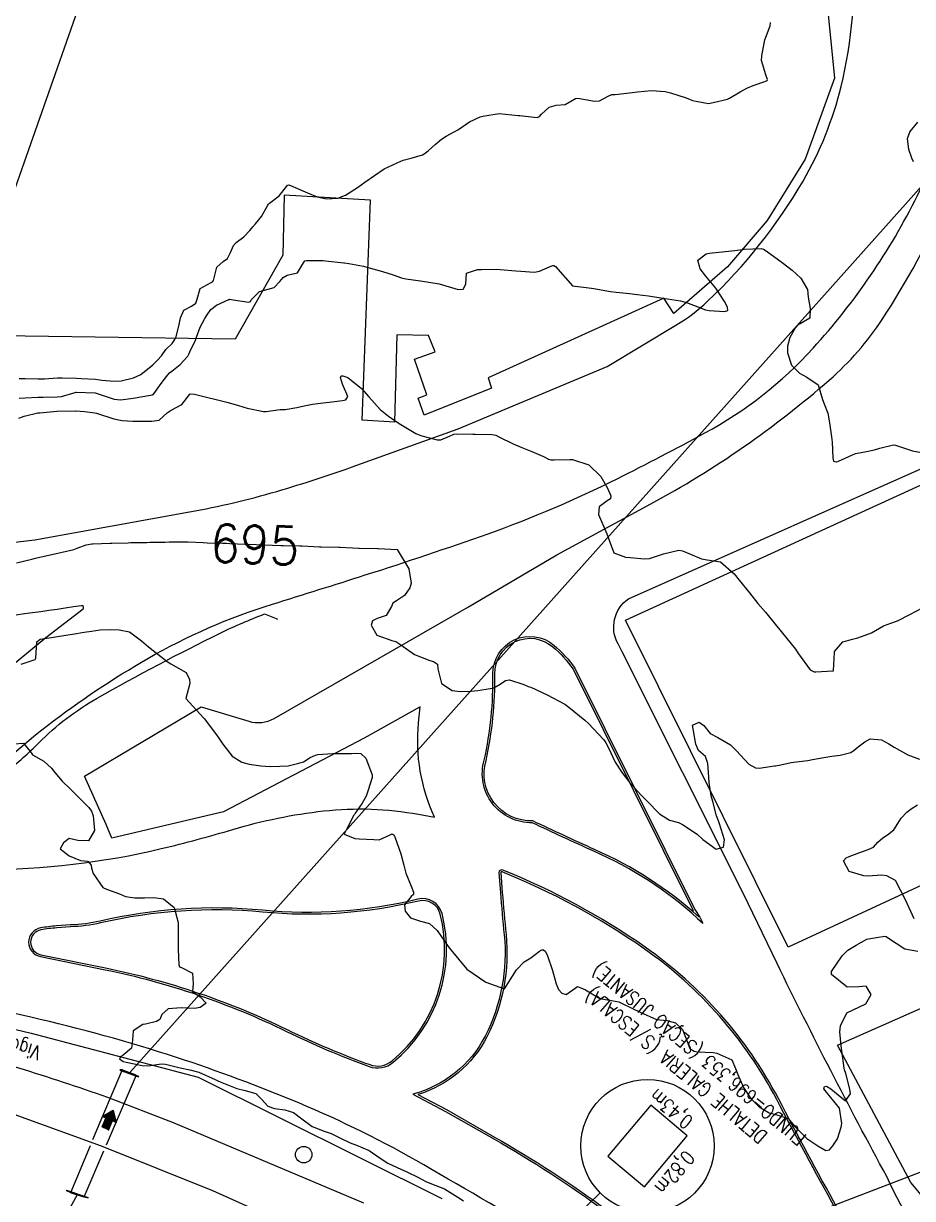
# Model space of a CAD drawing. Header units: metres. Extents: x 286371 to 293043, y 7462578 to 7466404.
# Drawn here: x 288760.5 to 288853.9, y 7465092.8 to 7465216.4 of the extents above; entities that cross this region are included whole.
import ezdxf
from ezdxf.enums import TextEntityAlignment as Align

# ---------------------------------------------------------------- set-up
doc = ezdxf.new("R2010")
doc.units = ezdxf.units.M
doc.header["$MEASUREMENT"] = 0
doc.linetypes.add('CONTINUO', pattern=[0])
doc.linetypes.add('TRACEJADO', pattern=[8.7, 8, -0.7])
doc.layers.get('0').update_dxf_attribs({"color": 255})
for name, color, linetype in [('Canteiro', 45, 'Continuous'), ('Cotas', 45, 'Continuous'), ('Curvas de Nivel 1m', 11, 'Continuous'), ('Curvas de Nivel 5m', 15, 'Continuous'), ('Divisas', 45, 'Continuous'), ('Edificações', 30, 'Continuous'), ('GALERIA', 45, 'Continuous'), ('Linha Férrea', 20, 'Continuous'), ('Pontes_Viadutos_Tubos', 190, 'Continuous'), ('Postes', 20, 'Continuous'), ('TEXTO', 45, 'Continuous'), ('Vias primárias', 230, 'Continuous')]:
    doc.layers.add(name, color=color, linetype=linetype)
doc.styles.add('ROMANS', font='romans', dxfattribs={"height": 0.2})
doc.styles.add('SIMPLEX', font='simplex', dxfattribs={"height": 0.2})
doc.styles.get("Standard").update_dxf_attribs({"font": 'txt.shx'})
doc.styles.add('Style-STANDARD', font='STANDARD.shx')

# ---------------------------------------------------------------- blocks, each defined once
blk = doc.blocks.new('SIMB_PONTO')
at = {"color": 0}
blk.add_point((0, 0), dxfattribs=at)
for tag in ['desc:', 'cota:', 'pto:']:
    blk.add_attdef(tag, (0, 0), '', height=1)

msp = doc.modelspace()

# ---------------------------------------------------------------- hatches: boundary and pattern name
at = {"layer": 'TEXTO'}
msp.add_hatch(color=256, dxfattribs=at).paths.add_polyline_path([(288768.74, 7465100.35), (288769.14, 7465101.28), (288768.75, 7465101.45), (288769.91, 7465102.13), (288770.21, 7465100.82), (288769.82, 7465100.99), (288769.41, 7465100.06)])

# ---------------------------------------------------------------- linework, layer by layer
at = {"layer": 'Canteiro'}
msp.add_lwpolyline([(288831.48, 7465122.43, 0.079567), (288820.51, 7465129.52, -0.004792), (288814.01, 7465132.53, -0.510725), (288809.11, 7465138.87, 0.057563), (288810.03, 7465147.98, -0.646116), (288816.12, 7465150.83, -0.059594), (288818.27, 7465148.49), (288830.89, 7465123.11)], format="xyb", dxfattribs=at)
for points in [[(288851.07, 7465073.72), (288851.98, 7465073.18, 0.761189), (288854.99, 7465076.09, 0.049461), (288852.24, 7465080.14, -0.034768), (288848.69, 7465086.27, 0.012268), (288845.85, 7465091.74, -0.005273), (288839.66, 7465103.24, 0.119882), (288825.71, 7465119.09, 0.057357), (288810.79, 7465127.16, 0.473344), (288810.65, 7465127.09), (288810.81, 7465125, 0.005159), (288811.21, 7465120.58, -0.144195), (288809.19, 7465109.82, -0.203039), (288801.95, 7465103.76), (288804.96, 7465102.17), (288810.01, 7465099.28, -0.028622), (288821.81, 7465091.62), (288845.09, 7465077.33, 0.003918)], [(288765.44, 7465121.39), (288763.98, 7465121.28, 0.026713), (288762.32, 7465121.07, 0.836073), (288762.32, 7465118.46), (288769.1, 7465117.07, -0.06327), (288788.21, 7465110.58, 0.026638), (288796.88, 7465106.9, 0.264531), (288799.23, 7465107.3, 0.291486), (288804.28, 7465122.73, 0.410483), (288801.99, 7465124.1, -0.083298), (288785.62, 7465122.93, 0.080638), (288768.59, 7465121.8, -0.04835)]]:
    msp.add_lwpolyline(points, format="xyb", close=True, dxfattribs=at)
at = {"layer": 'Curvas de Nivel 1m', "flags": 128}
for points, elevation in [([(288760.04, 7465179.04), (288760.67, 7465179.03), (288762.04, 7465179), (288762.68, 7465178.99), (288764.05, 7465179.09), (288764.53, 7465179.11), (288766.05, 7465179.07), (288766.56, 7465179.05), (288768.05, 7465178.96), (288768.72, 7465178.86), (288770.04, 7465178.75), (288770.75, 7465178.8), (288772.05, 7465179.09), (288772.83, 7465179.47), (288774.07, 7465180.49), (288774.57, 7465180.95), (288774.98, 7465181.43), (288775.43, 7465182.09), (288776.1, 7465182.73), (288776.4, 7465183.12), (288776.52, 7465183.41), (288776.84, 7465184.7), (288776.97, 7465185.4), (288777.33, 7465186.23), (288778.16, 7465186.65), (288778.59, 7465186.95), (288778.74, 7465187.38), (288779.07, 7465188.49), (288780.2, 7465189.14), (288780.35, 7465189.2), (288780.46, 7465189.35), (288780.82, 7465190.75), (288781.47, 7465191.34), (288781.93, 7465191.64), (288782.25, 7465192.3), (288782.56, 7465193.02), (288782.84, 7465193.32), (288783.65, 7465193.93), (288784.28, 7465194.6), (288784.6, 7465194.98), (288784.87, 7465195.29), (288785.5, 7465196.08), (288786.16, 7465197.27), (288786.22, 7465197.37), (288786.33, 7465197.46), (288787.35, 7465198.24), (288788.16, 7465199.24), (288788.24, 7465199.35), (288788.36, 7465199.39), (288788.78, 7465199.23), (288790.34, 7465198.56), (288791.37, 7465198.15), (288792.34, 7465197.92), (288793.51, 7465197.98), (288794.34, 7465198.32), (288795.59, 7465199.12), (288796.36, 7465199.66), (288798.38, 7465201.07), (288799.75, 7465201.7), (288800.4, 7465202), (288801.22, 7465202.21), (288802.41, 7465202.54), (288802.7, 7465202.72), (288803.04, 7465203.01), (288803.77, 7465203.65), (288804.43, 7465204.19), (288804.91, 7465204.5), (288805.77, 7465204.96), (288806.2, 7465205.21), (288806.45, 7465205.38), (288807.37, 7465206.03), (288808.47, 7465206.55), (288808.77, 7465206.62), (288810.47, 7465206.89), (288812.47, 7465206.7), (288812.66, 7465206.67), (288814.47, 7465206.48), (288814.71, 7465206.59), (288814.92, 7465206.83), (288815.74, 7465207.56), (288816.49, 7465207.77), (288817.44, 7465207.85), (288818.5, 7465208.47), (288818.75, 7465208.52), (288820.5, 7465208.2), (288821.02, 7465208.22), (288821.95, 7465208.72), (288822.34, 7465208.88), (288822.51, 7465208.89), (288822.69, 7465208.89), (288824.51, 7465209.1), (288825.02, 7465209.19), (288826.51, 7465209.33), (288827.93, 7465209.2), (288828.5, 7465209.08), (288830.05, 7465208.59), (288830.49, 7465208.4), (288830.82, 7465208.25), (288832.49, 7465207.95), (288832.97, 7465208.07), (288834.49, 7465208.41), (288834.57, 7465208.44), (288834.71, 7465208.52), (288835.82, 7465209.18), (288836.51, 7465209.55), (288837.17, 7465209.83), (288838.52, 7465210.28), (288838.64, 7465210.35), (288838.69, 7465210.46), (288838.53, 7465210.97), (288838.07, 7465212.47), (288838.08, 7465212.96), (288838.36, 7465214.47), (288838.41, 7465214.64), (288838.6, 7465215.11), (288838.97, 7465216.11), (288839.02, 7465216.46)], 692), ([(288854.46, 7465205.98), (288853.66, 7465205.02), (288853.37, 7465204.24), (288853.5, 7465203.15), (288853.82, 7465202.23), (288854, 7465201.84)], 692), ([(288760.01, 7465176.96), (288760.67, 7465177), (288762.02, 7465177.07), (288762.56, 7465177.08), (288764.02, 7465177.11), (288764.46, 7465177.16), (288765.91, 7465177.58), (288766, 7465177.6), (288766.02, 7465177.6), (288768.02, 7465177.54), (288770.01, 7465176.86), (288770.73, 7465176.79), (288772.02, 7465176.96), (288773.84, 7465177.27), (288774.02, 7465177.33), (288774.17, 7465177.44), (288774.97, 7465178.5), (288775.65, 7465179.42), (288775.84, 7465179.63), (288776.06, 7465179.8), (288776.96, 7465180.51), (288777.74, 7465181.39), (288777.86, 7465181.61), (288778.09, 7465182.09), (288778.52, 7465182.97), (288778.67, 7465183.38), (288779.05, 7465184.45), (288779.56, 7465185.36), (288779.79, 7465185.72), (288780.16, 7465186.28), (288780.76, 7465186.75), (288782.08, 7465187.33), (288782.15, 7465187.35), (288782.17, 7465187.36), (288782.54, 7465187.32), (288784.17, 7465187.07), (288784.33, 7465187.14), (288784.43, 7465187.29), (288785.28, 7465188.18), (288786.19, 7465188.42), (288786.83, 7465188.62), (288787.44, 7465189.25), (288787.79, 7465189.67), (288788.21, 7465189.9), (288789.29, 7465190.14), (288789.91, 7465191.21), (288790.06, 7465191.39), (288790.24, 7465191.44), (288791.98, 7465191.43), (288792.24, 7465191.41), (288794.17, 7465191.21), (288794.23, 7465191.21), (288794.67, 7465191.14), (288796.23, 7465190.83), (288796.59, 7465190.74), (288798.22, 7465190.29), (288799.35, 7465189.92), (288800.21, 7465189.63), (288800.68, 7465189.52), (288802.2, 7465189.3), (288804.19, 7465188.98), (288806.19, 7465188.39), (288806.71, 7465188.42), (288806.97, 7465188.94), (288807.05, 7465190.1), (288808.22, 7465190.5), (288808.63, 7465190.5), (288810.22, 7465190.53), (288810.59, 7465190.51), (288812.22, 7465190.37), (288812.76, 7465190.31), (288814.21, 7465190.22), (288814.74, 7465190.31), (288815.84, 7465190.81), (288816.12, 7465190.91), (288816.23, 7465190.9), (288816.39, 7465190.8), (288818.19, 7465188.77), (288820.19, 7465188.54), (288820.42, 7465188.51), (288822.19, 7465188.19), (288822.79, 7465188.1), (288824.18, 7465187.96), (288824.98, 7465187.87), (288826.18, 7465187.72), (288827.27, 7465187.55), (288828.18, 7465187.42), (288829.56, 7465187.21), (288830.17, 7465187.04), (288831.36, 7465186.58), (288832.16, 7465186.27), (288832.55, 7465186.17), (288834.16, 7465186.07), (288834.52, 7465186.17), (288834.5, 7465186.53), (288834.17, 7465187.12), (288833.25, 7465188.55), (288832.21, 7465189.81), (288831.63, 7465190.57), (288831.36, 7465191.46), (288832.25, 7465192.16), (288832.58, 7465192.22), (288834.25, 7465192.4), (288835.25, 7465192.51), (288836.26, 7465192.63), (288838.01, 7465192.71), (288838.26, 7465192.64), (288838.54, 7465192.46), (288840.24, 7465191.22), (288841.29, 7465190.42), (288842.21, 7465189.57), (288842.89, 7465188.39), (288842.98, 7465187.6), (288843.16, 7465186.39), (288843.15, 7465185.39), (288842.14, 7465184.79), (288841.88, 7465184.67), (288841.65, 7465184.41), (288841.04, 7465183.35), (288840.8, 7465182.43), (288840.79, 7465181.73), (288841.2, 7465180.43), (288842.05, 7465179.6), (288842.82, 7465179.18), (288844.03, 7465178.37), (288844.47, 7465176.84), (288844.66, 7465176.37), (288845.02, 7465175.39), (288845.2, 7465174.37), (288845.41, 7465172.9), (288845.49, 7465172.36), (288845.57, 7465170.71), (288845.64, 7465170.36), (288845.91, 7465170.29), (288845.97, 7465170.29), (288846.15, 7465170.35), (288847.93, 7465171.14), (288848.93, 7465171.31), (288849.93, 7465171.54), (288850.5, 7465171.71), (288851.94, 7465172.05), (288852.16, 7465172.03), (288853.93, 7465171.43), (288854.89, 7465171.24)], 693), ([(288759.98, 7465174.88), (288760.57, 7465175.07), (288761.99, 7465175.41), (288762.19, 7465175.44), (288763.99, 7465175.6), (288765.94, 7465175.63), (288765.99, 7465175.62), (288766.91, 7465175.56), (288767.99, 7465175.43), (288768.14, 7465175.39), (288769.98, 7465174.8), (288770.86, 7465174.62), (288771.98, 7465174.54), (288772.91, 7465174.54), (288773.98, 7465174.56), (288774.76, 7465174.66), (288775.57, 7465175.42), (288776, 7465175.71), (288777.11, 7465176.29), (288777.97, 7465177.39), (288778, 7465177.41), (288778.02, 7465177.43), (288778.46, 7465177.38), (288780.01, 7465177.02), (288780.46, 7465176.9), (288782, 7465176.53), (288783.1, 7465176.2), (288783.99, 7465175.92), (288785.7, 7465175.56), (288785.99, 7465175.57), (288787.47, 7465175.77), (288787.99, 7465175.79), (288789.23, 7465175.98), (288790, 7465176.15), (288790.87, 7465176.33), (288792, 7465176.49), (288792.63, 7465176.54), (288794.01, 7465176.71), (288794.35, 7465176.8), (288794.57, 7465177.14), (288794.03, 7465178.43), (288793.81, 7465179.15), (288793.89, 7465179.3), (288794.05, 7465179.31), (288794.58, 7465179.14), (288796.03, 7465178), (288796.77, 7465177.1), (288797.99, 7465175.79), (288798.84, 7465175.07), (288799.97, 7465174.29), (288801.72, 7465173.26), (288801.96, 7465173.16), (288802.36, 7465173.02), (288803.95, 7465172.58), (288804.36, 7465172.58), (288805.26, 7465172.97), (288805.73, 7465173.2), (288805.96, 7465173.23), (288807.7, 7465173.2), (288807.96, 7465173.19), (288809.71, 7465173.16), (288809.96, 7465173.13), (288810.13, 7465173.07), (288810.46, 7465172.9), (288811.94, 7465172.16), (288812.86, 7465171.78), (288813.93, 7465171.37), (288815.15, 7465170.82), (288815.68, 7465170.57), (288815.92, 7465170.5), (288816.25, 7465170.47), (288817.92, 7465170.52), (288818.18, 7465170.51), (288819.91, 7465169.97), (288821.16, 7465168.73), (288821.87, 7465167.49), (288822.23, 7465166.71), (288822.19, 7465166.37), (288821.85, 7465166.19), (288821, 7465165.56), (288820.91, 7465164.73), (288821.79, 7465162.71), (288822.55, 7465160.7), (288823.76, 7465160.25), (288824.24, 7465160.2), (288825.76, 7465160.07), (288826.3, 7465160.1), (288827.76, 7465160.62), (288829.37, 7465161), (288829.77, 7465160.92), (288830.59, 7465160.58), (288831.76, 7465160.06), (288832.35, 7465159.96), (288833.75, 7465159.77), (288835.19, 7465158.51), (288835.72, 7465157.84), (288836.79, 7465156.49), (288837.69, 7465155.39), (288838.47, 7465154.46), (288839.65, 7465153.05), (288840.14, 7465152.44), (288841.62, 7465150.58), (288841.73, 7465150.41), (288841.94, 7465150.08), (288843.18, 7465148.39), (288843.58, 7465148.2), (288843.77, 7465148.19), (288845.57, 7465148.3), (288845.62, 7465148.31), (288845.64, 7465148.35), (288845.73, 7465150.23), (288845.75, 7465150.35), (288846.6, 7465151.36), (288847.63, 7465151.63), (288848.18, 7465151.77), (288849.64, 7465152.29), (288850.87, 7465153.05), (288851.65, 7465153.3), (288852.36, 7465153.56), (288853.66, 7465154.23), (288854.99, 7465154.91)], 694), ([(288760.24, 7465149), (288761.59, 7465149.46), (288761.71, 7465149.51), (288761.78, 7465149.63), (288761.9, 7465151.35), (288762.24, 7465151.63), (288763.41, 7465151.82), (288763.63, 7465151.85), (288765.14, 7465152.07), (288765.63, 7465152.15), (288766.85, 7465152.35), (288767.64, 7465152.47), (288768.55, 7465152.62), (288769.64, 7465152.66), (288770.53, 7465152.61), (288771.64, 7465152.39), (288772.87, 7465151.47), (288773.61, 7465150.82), (288775.41, 7465149.43), (288775.59, 7465149.28), (288775.98, 7465149.03), (288777.58, 7465148.14), (288777.93, 7465147.39), (288777.97, 7465146.98), (288777.53, 7465145.39), (288779.39, 7465143.37), (288779.5, 7465143.24), (288780.95, 7465141.34), (288781.45, 7465140.58), (288782.42, 7465139.32), (288783.42, 7465138.69), (288784.21, 7465138.5), (288785.42, 7465138.3), (288786.42, 7465138.26), (288787.42, 7465138.27), (288788.32, 7465138.33), (288789.42, 7465138.6), (288789.91, 7465138.73), (288790.6, 7465139.2), (288791.18, 7465139.45), (288791.44, 7465139.49), (288792.99, 7465139.61), (288793.44, 7465139.62), (288794.97, 7465139.6), (288795.44, 7465139.64), (288795.93, 7465139.6), (288796.47, 7465139.11), (288797.12, 7465137.38), (288797.12, 7465137.1), (288796.71, 7465135.77), (288796.5, 7465135.11), (288796.1, 7465134.38), (288795.35, 7465133.34), (288795.26, 7465133.21), (288795.21, 7465133.13), (288794.56, 7465131.91), (288794.18, 7465131.14), (288795.31, 7465130.66), (288795.77, 7465130.65), (288797.31, 7465130.56), (288797.86, 7465130.53), (288799.01, 7465131.07), (288799.22, 7465131.16), (288799.32, 7465131.14), (288799.42, 7465131.06), (288799.53, 7465130.84), (288800.15, 7465129.05), (288800.45, 7465127.86), (288800.69, 7465127.04), (288801.23, 7465125.67), (288801.47, 7465125.03), (288801.47, 7465124.78), (288801.22, 7465124.59), (288800.53, 7465123.71), (288800.62, 7465123.04), (288801.18, 7465122.34), (288802.21, 7465121.98), (288803.17, 7465121.73), (288803.96, 7465120.99), (288805.13, 7465119.33), (288805.4, 7465118.97), (288807.09, 7465116.94), (288809.07, 7465115.56), (288811.06, 7465114.88), (288812.32, 7465116.86), (288813.11, 7465117.7), (288813.8, 7465118.14), (288814.74, 7465118.82), (288814.97, 7465118.97), (288815.13, 7465118.98), (288815.35, 7465118.81), (288815.58, 7465118.35), (288816.1, 7465116.8), (288816.47, 7465115.4), (288816.72, 7465114.79), (288817.06, 7465114.42), (288817.54, 7465114.29), (288818.22, 7465114.77), (288818.73, 7465115.1), (288819.07, 7465114.99), (288819.55, 7465114.75), (288821.05, 7465113.84), (288822.08, 7465113.68), (288823.05, 7465113.49), (288824.79, 7465112.67), (288825.03, 7465112.54), (288825.29, 7465112.4), (288827.02, 7465111.64), (288828.1, 7465111.54), (288829.01, 7465111.31), (288829.75, 7465110.59), (288830.24, 7465109.33), (288830.54, 7465108.58), (288830.97, 7465108.31), (288831.29, 7465108.25), (288832.97, 7465108.16), (288833.38, 7465108.12), (288834.95, 7465107.42), (288835.33, 7465106.51), (288835.56, 7465105.87), (288836.16, 7465104.5), (288836.89, 7465103.36), (288837.81, 7465102.47), (288838.86, 7465101.82), (288839.67, 7465101.64), (288840.86, 7465101.23), (288841.55, 7465100.41), (288842.83, 7465099.14), (288843.97, 7465098.38), (288844.81, 7465097.88), (288845.21, 7465097.96), (288845.55, 7465098.35), (288846.06, 7465099.11), (288846.43, 7465100.34), (288846.49, 7465100.7), (288846.27, 7465102.34), (288844.9, 7465104), (288844.6, 7465104.37), (288844.67, 7465104.61), (288844.91, 7465104.65), (288845.35, 7465104.36), (288846.89, 7465103.11), (288847.4, 7465103.83), (288847.36, 7465104.33), (288846.93, 7465105.97), (288846.8, 7465106.34), (288846.75, 7465106.53), (288846.5, 7465108.34), (288846.44, 7465108.87), (288846.3, 7465110.34), (288846.36, 7465110.99), (288847.02, 7465112.33), (288849.04, 7465113.31), (288849.59, 7465114.29), (288849.07, 7465115.15), (288848.29, 7465115.08), (288847.07, 7465115.03), (288845.43, 7465116.36), (288845.42, 7465116.68), (288846.53, 7465118.34), (288847.13, 7465118.93), (288848, 7465119.45), (288849.15, 7465120.09), (288849.3, 7465120.14), (288850.15, 7465120.28), (288851.01, 7465120.41), (288851.16, 7465120.37), (288851.29, 7465120.26), (288853.13, 7465119.06), (288854.5, 7465118.84)], 696), ([(288759.46, 7465140.62), (288760.49, 7465140.69), (288761.34, 7465139.65), (288761.44, 7465139.47), (288762.63, 7465138.82), (288763.42, 7465138.08), (288763.78, 7465137.6), (288764.53, 7465136.72), (288765.39, 7465135.88), (288765.69, 7465135.57), (288766.54, 7465134.73), (288767.35, 7465133.95), (288767.62, 7465133.54), (288767.82, 7465133.05), (288767.95, 7465131.53), (288767.3, 7465130.42), (288766.18, 7465130.45), (288765.3, 7465130.67), (288764.67, 7465130.22), (288764.35, 7465129.6), (288765.27, 7465128.85), (288766.47, 7465128.37), (288767.26, 7465128.28), (288767.59, 7465127.87), (288767.63, 7465127.55), (288767.79, 7465127), (288768.82, 7465125.53), (288769.22, 7465125.35), (288770.57, 7465124.86), (288771.21, 7465124.58), (288772.17, 7465124.44), (288773.21, 7465124.44), (288774.19, 7465124.46), (288775.21, 7465124.33), (288776.31, 7465123.41), (288776.73, 7465121.84), (288776.73, 7465121.4), (288776.73, 7465119.81), (288776.74, 7465119.4), (288776.75, 7465119.02), (288776.81, 7465117.4), (288776.89, 7465117.19), (288777.1, 7465117.11), (288778.24, 7465116.53), (288778.32, 7465115.38), (288778.26, 7465114.58), (288779.05, 7465114.02), (288779.67, 7465113.36), (288779.04, 7465112.91), (288778.45, 7465112.8), (288777.04, 7465112.86), (288775.68, 7465112.78), (288775.03, 7465112.17), (288774.81, 7465111.65), (288774.45, 7465111.44), (288773.3, 7465111.17), (288773.01, 7465111.13), (288772, 7465110.47), (288771.94, 7465109.48), (288771.83, 7465108.62), (288770.96, 7465107.88), (288770.71, 7465107.74), (288770.59, 7465107.5), (288770.95, 7465107.24), (288771.29, 7465107.15), (288772.94, 7465106.8), (288773.63, 7465106.76), (288774.95, 7465106.99), (288775.41, 7465106.96), (288776.94, 7465106.57), (288777.96, 7465106.37), (288778.93, 7465106.1), (288780.63, 7465105.35), (288780.91, 7465105.21), (288781.16, 7465105.09), (288782.9, 7465104.38), (288783.79, 7465104.19), (288784.89, 7465103.86), (288785.51, 7465103.27), (288786.16, 7465102.55), (288786.87, 7465102.28), (288787.95, 7465102.14), (288788.86, 7465101.87), (288789.73, 7465101.2), (288790.84, 7465100.38), (288792.1, 7465099.9), (288792.83, 7465099.66), (288793.86, 7465099.14), (288794.82, 7465098.67), (288795.5, 7465098.43), (288796.81, 7465097.87), (288797.98, 7465097.08), (288798.79, 7465096.53), (288799.76, 7465096.07), (288800.77, 7465095.64), (288801.99, 7465095.02), (288802.76, 7465094.62), (288803.37, 7465094.38), (288804.75, 7465093.83), (288806.15, 7465092.95), (288806.73, 7465092.57)], 697), ([(288854.1, 7465122.22), (288853.21, 7465124.23), (288852.15, 7465126.25), (288851.25, 7465126.76), (288850.72, 7465126.81), (288849.25, 7465126.73), (288848.81, 7465126.74), (288847.26, 7465127.21), (288846.69, 7465128.33), (288846.97, 7465128.64), (288847.28, 7465128.77), (288848.4, 7465129.19), (288849.29, 7465129.52), (288849.82, 7465129.76), (288850.28, 7465130.28), (288850.83, 7465130.76), (288851.32, 7465131.06), (288851.98, 7465131.6), (288852.4, 7465132.25), (288852.75, 7465132.83), (288853.35, 7465133.46), (288853.8, 7465133.78), (288854.45, 7465134.22)], 696)]:
    msp.add_lwpolyline(points, dxfattribs=dict(at, elevation=elevation))
at = {"layer": 'Curvas de Nivel 5m', "elevation": 695, "flags": 128}
msp.add_lwpolyline([(288759.74, 7465159.66), (288761.35, 7465160.04), (288761.75, 7465160.14), (288762.96, 7465160.42), (288763.76, 7465160.6), (288764.56, 7465160.79), (288765.77, 7465161.07), (288766.13, 7465161.2), (288767.06, 7465161.56), (288767.67, 7465161.65), (288767.78, 7465161.66), (288769.58, 7465161.72), (288769.78, 7465161.72), (288771.5, 7465161.77), (288771.78, 7465161.78), (288773.43, 7465161.81), (288773.78, 7465161.82), (288775.37, 7465161.84), (288775.78, 7465161.85), (288777.32, 7465161.87), (288777.78, 7465161.86), (288779.37, 7465161.78), (288779.78, 7465161.77), (288781.39, 7465161.73), (288781.78, 7465161.72), (288782.16, 7465161.7), (288783.78, 7465161.62), (288784.09, 7465161.61), (288785.78, 7465161.56), (288787.53, 7465161.48), (288787.78, 7465161.47), (288789.54, 7465161.44), (288789.78, 7465161.43), (288791.61, 7465161.34), (288791.78, 7465161.33), (288793.62, 7465161.3), (288793.78, 7465161.3), (288795.69, 7465161.2), (288795.78, 7465161.19), (288797.7, 7465161.17), (288797.78, 7465161.16), (288799.77, 7465161.05), (288800.99, 7465159.04), (288801.22, 7465157.53), (288801.09, 7465157.03), (288800.53, 7465156.21), (288799.69, 7465155.65), (288799.32, 7465155.42), (288799.15, 7465155.06), (288798.62, 7465154.11), (288797.66, 7465153.8), (288797.18, 7465153.57), (288797.04, 7465153.09), (288797.63, 7465152.06), (288799.19, 7465151.5), (288799.62, 7465151.4), (288800.16, 7465151.05), (288801.6, 7465150.03), (288803.19, 7465149.4), (288803.59, 7465149.28), (288804, 7465148.99), (288804.03, 7465148.53), (288804.43, 7465146.98), (288805.54, 7465146.24), (288806.37, 7465146.12), (288807.54, 7465146.16), (288808.24, 7465146.23), (288809.55, 7465146.43), (288809.93, 7465146.52), (288810.59, 7465146.89), (288811.16, 7465147.28), (288811.56, 7465147.37), (288813.07, 7465146.85), (288813.55, 7465146.67), (288813.81, 7465146.58), (288815.54, 7465145.79), (288817.38, 7465144.79), (288817.52, 7465144.7), (288817.82, 7465144.48), (288819.5, 7465143.13), (288819.89, 7465142.75), (288821.47, 7465141.04), (288821.71, 7465140.72), (288821.98, 7465140.2), (288822.68, 7465138.71), (288823.42, 7465137.58), (288824.11, 7465136.68), (288825.37, 7465135.28), (288826.01, 7465134.65), (288827.34, 7465133.26), (288828.4, 7465132.62), (288829.33, 7465132.35), (288829.77, 7465132.15), (288831.31, 7465131.12), (288831.91, 7465130.57), (288833.29, 7465129.55), (288834.05, 7465129.78), (288834.17, 7465130.53), (288833.66, 7465132.2), (288833.54, 7465132.54), (288833.34, 7465133.07), (288832.93, 7465134.55), (288832.77, 7465135.15), (288832.55, 7465136.56), (288832.48, 7465137.63), (288832.41, 7465138.55), (288832.16, 7465139.29), (288831.45, 7465139.91), (288831.16, 7465140.58), (288830.9, 7465141.99), (288830.82, 7465142.58), (288831.5, 7465142.9), (288832.01, 7465142.56), (288832.65, 7465141.72), (288833.47, 7465141.28), (288834.81, 7465140.51), (288835.44, 7465139.89), (288836.74, 7465138.48), (288837.42, 7465138.11), (288837.8, 7465138.08), (288839.42, 7465138.3), (288839.54, 7465138.32), (288840.11, 7465138.43), (288841.19, 7465138.65), (288841.43, 7465138.69), (288842.93, 7465138.89), (288843.43, 7465138.97), (288844.61, 7465139.19), (288845.44, 7465139.34), (288846.33, 7465139.45), (288847.44, 7465139.71), (288847.81, 7465139.96), (288848.24, 7465140.31), (288848.92, 7465140.84), (288849.47, 7465141.16), (288850.69, 7465141.05), (288851.46, 7465140.63), (288852.01, 7465140.26), (288853.44, 7465139.48), (288854.66, 7465139)], dxfattribs=at)
at = {"layer": 'Divisas'}
msp.add_lwpolyline([(288744.67, 7465114.18), (288761.28, 7465110.22), (288778.84, 7465105.6), (288804.46, 7465092.81)], dxfattribs=at)
at = {"layer": 'Edificações'}
for points in [[(288844.53, 7465222.58), (288845.75, 7465210.62), (288842.64, 7465202.09), (288838.65, 7465195.66), (288834.5, 7465190.79), (288828.83, 7465185.88), (288827.8, 7465187.49), (288809.33, 7465179.1), (288809.68, 7465178.01), (288802.61, 7465175.18), (288801.97, 7465176.98), (288802.87, 7465177.32), (288801.6, 7465181.06), (288803.75, 7465181.85), (288803.06, 7465183.55), (288799.72, 7465183.63), (288799.48, 7465174.43), (288796.1, 7465174.64), (288796.95, 7465197.77), (288787.9, 7465198.31), (288787.76, 7465191.99), (288782.72, 7465183.18), (288691.93, 7465184.48)], [(288858.11, 7465089.33), (288853.77, 7465094.5), (288846.04, 7465108.93), (288877.12, 7465122.68), (288872.35, 7465133.88), (288840.85, 7465119.24), (288823.78, 7465153.63), (288857.69, 7465169.17), (288866.82, 7465149.99), (288874.61, 7465153.38), (288865.89, 7465171.82), (288887.72, 7465181.89), (288889.75, 7465180.7), (288914.92, 7465122.34), (288915.67, 7465122.81), (288930, 7465091.3)]]:
    msp.add_lwpolyline(points, dxfattribs=at)
at = {"layer": 'GALERIA', "linetype": 'TRACEJADO', "flags": 128}
for points in [[(288770.85, 7465106.37), (288765.41, 7465093.43)], [(288772.33, 7465105.79), (288766.82, 7465092.97)]]:
    msp.add_lwpolyline(points, dxfattribs=at)
at = {"layer": 'GALERIA', "linetype": 'CONTINUO'}
for points in [[(288770.84, 7465106.36, 697.01), (288770.63, 7465106.34, 697.01), (288770.61, 7465106.32, 697.39), (288772.58, 7465105.63, 697.41), (288772.61, 7465105.65, 696.88), (288772.32, 7465105.76, 696.88)], [(288772.31, 7465105.75, 697.04), (288772.33, 7465105.79, 696.36), (288771.76, 7465106.02, 696.36), (288771.57, 7465106.09, 696.36), (288771.38, 7465106.16, 696.36), (288770.85, 7465106.37, 696.36), (288770.83, 7465106.35, 697)], [(288770.83, 7465106.35, 697), (288771.37, 7465106.12, 697.03), (288771.55, 7465106.04, 697.03), (288771.74, 7465105.97, 697.03), (288772.31, 7465105.75, 697.04)], [(288771.37, 7465106.12, 697.03), (288771.38, 7465106.16, 696.36)], [(288771.74, 7465105.97, 697.03), (288771.76, 7465106.02, 696.36)], [(288764.99, 7465093.7, 697.1), (288764.98, 7465093.66, 696.96), (288765.41, 7465093.48, 696.96), (288766.86, 7465093.01, 696.88), (288767.27, 7465092.9, 696.88), (288767.29, 7465092.93, 697.1)], [(288764.99, 7465093.7, 697.1), (288767.29, 7465092.93, 697.1)], [(288766.86, 7465093.01, 696.88), (288766.82, 7465092.97, 696.4), (288765.41, 7465093.43, 696.42), (288765.41, 7465093.48, 696.96)]]:
    msp.add_polyline3d(points, dxfattribs=at)
at = {"layer": 'Linha Férrea'}
msp.add_lwpolyline([(288395.39, 7465220.37), (288465.18, 7465199.75), (288518.33, 7465183.65), (288550.13, 7465172.97), (288584.31, 7465160.13), (288624.14, 7465147.83), (288681.52, 7465129.43), (288717.43, 7465118.67), (288746.67, 7465110.48, -0.006695), (288759.95, 7465106.57, -0.00955), (288769.3, 7465103.48), (288776.23, 7465100.8), (288796.23, 7465092.38)], format="xyb", dxfattribs=at)
msp.add_lwpolyline([(288805.66, 7465082.27), (288780.4, 7465093.63), (288768.67, 7465098.32), (288749.5, 7465105.26), (288713.92, 7465115.27), (288699.3, 7465119.93), (288648.14, 7465136.09), (288592.54, 7465153.23), (288567.5, 7465160.83), (288552.82, 7465165.26), (288534.64, 7465170.84), (288514.72, 7465177.02), (288485.9, 7465185.17), (288483.25, 7465186.43), (288463.84, 7465192.33), (288448.64, 7465196.85), (288437.91, 7465199.81), (288426.8, 7465202.51)], dxfattribs=at)
at = {"layer": 'Pontes_Viadutos_Tubos'}
msp.add_lwpolyline([(288710.09, 7465017.07), (288709.5, 7465017.65), (288713.32, 7465029.71), (288718.43, 7465045), (288724.29, 7465062.93), (288731.18, 7465084.63), (288738.53, 7465107.42), (288742.36, 7465116.18, -0.057014), (288745.54, 7465121.65, 0.004529), (288752.7, 7465131.46, -0.071512), (288758.7, 7465137.72, 0.031173), (288762.1, 7465140.74, -0.067801), (288768.23, 7465145.43, -0.015572), (288781.15, 7465152.26, -0.023694), (288785.83, 7465154.28, 0.002434), (288787.2, 7465153.75, 2.970551)], format="xyb", dxfattribs=at)
at = {"layer": 'Postes'}
msp.add_circle((288789.94, 7465097.44), 0.866, dxfattribs=at)
at = {"layer": 'TEXTO', "linetype": 'CONTINUO'}
msp.add_line((288732.1, 7465120.69), (288805.16, 7465328.81), dxfattribs=at)
at = {"layer": 'TEXTO', "linetype": 'CONTINUO', "flags": 128}
for points in [[(288769.77, 7465100.86), (288769.39, 7465101.82)], [(288769.82, 7465100.99), (288769.47, 7465101.88)], [(288769.95, 7465100.93), (288769.56, 7465101.93)], [(288770.08, 7465100.87), (288769.65, 7465101.98)], [(288770.21, 7465100.82), (288769.74, 7465102.03)], [(288770.06, 7465101.48), (288769.82, 7465102.08)], [(288768.77, 7465101.47), (288768.79, 7465101.44)], [(288768.86, 7465101.52), (288768.92, 7465101.38)], [(288768.87, 7465100.67), (288769.05, 7465100.21)], [(288768.93, 7465100.8), (288769.18, 7465100.16)], [(288768.95, 7465101.57), (288769.05, 7465101.32)], [(288769.31, 7465100.1), (288768.99, 7465100.93)], [(288769.54, 7465100.35), (288769.04, 7465101.62)], [(288769.43, 7465100.09), (288769.04, 7465101.06)], [(288769.48, 7465100.22), (288769.1, 7465101.19)], [(288769.6, 7465100.48), (288769.12, 7465101.67)], [(288769.65, 7465100.61), (288769.21, 7465101.72)], [(288769.71, 7465100.73), (288769.3, 7465101.77)], [(288768.76, 7465100.41), (288768.8, 7465100.33)], [(288768.82, 7465100.54), (288768.92, 7465100.27)]]:
    msp.add_lwpolyline(points, dxfattribs=at)
at = {"layer": 'TEXTO', "linetype": 'CONTINUO'}
for points in [[(288771.66, 7465106.08, 0), (288911.26, 7465262.39, 0)], [(288810.69, 7465078.72, 0), (288936.35, 7465126.89, 0)], [(288766.12, 7465093.2, 0), (288669.49, 7464917.71, 0)], [(288814.91, 7465087.38, 0), (288821.09, 7465093.44, 0)]]:
    msp.add_polyline3d(points, dxfattribs=at)
for points in [[(288768.74, 7465100.35, 0), (288769.14, 7465101.28, 0), (288768.75, 7465101.45, 0), (288769.91, 7465102.13, 0), (288770.21, 7465100.82, 0), (288769.82, 7465100.99, 0), (288769.41, 7465100.06, 0)], [(288826.42, 7465102.64, 0), (288821.92, 7465097.27, 0), (288825.75, 7465094.06, 0), (288830.25, 7465099.42, 0), (288826.42, 7465102.64, 0)]]:
    msp.add_polyline3d(points, close=True, dxfattribs=at)
msp.add_circle((288826.08, 7465098.35), 7, dxfattribs=at)
at = {"layer": 'Vias primárias'}
for points in [[(288729.78, 7465082.51), (288734.64, 7465097.78), (288737.35, 7465105.94, -0.034797), (288741.6, 7465116.24, -0.039751), (288747.24, 7465125.64, -0.018373), (288752.37, 7465132.3, -0.055346), (288763, 7465142.55, -0.033619), (288773.56, 7465149.6, -0.055358), (288786.64, 7465155.31, 0.001827), (288796.41, 7465158.38, 0.008109), (288809.32, 7465162.72, 0.03109), (288822.9, 7465168.5, 0.008099), (288832.11, 7465173.31, 0.084057), (288843.48, 7465182.22, 0.069404), (288854.45, 7465198.27, 0.081426), (288858.59, 7465211.73, 0.033831), (288859.49, 7465224.93, -0.070643), (288860.58, 7465232.54, -0.024724), (288864.31, 7465243.36, -0.083154), (288871.61, 7465255.33, 0.027995), (288874.28, 7465258.79, -0.074861), (288877.84, 7465262.61, 0.011892), (288887.9, 7465270.97)], [(288650.22, 7465191.11, 0.101774), (288660.26, 7465176.99, 0.104965), (288675.35, 7465167.94, 0.051599), (288697.78, 7465162.73), (288705.34, 7465161.57), (288719.5, 7465160.08, 0.033753), (288725.21, 7465159.87, -0.016872), (288739.54, 7465159.82), (288750, 7465160.7), (288761.68, 7465162.09), (288777.94, 7465165.01, 0.026654), (288787.1, 7465167.17, 0.015736), (288795.54, 7465169.93), (288806.17, 7465173.74), (288821.84, 7465180.29), (288829.07, 7465184.64, 0.05365), (288832.39, 7465187.15, 0.072054), (288842.43, 7465199.8, 0.072424), (288846.42, 7465209.72, 0.076486), (288847.68, 7465224.46, 0.085992)], [(288756.28, 7465127.42, 0.058695), (288774.97, 7465129.61, 0.013988), (288782.5, 7465131.63, -0.044561), (288792.02, 7465133.57, -0.07359), (288802, 7465133.22), (288803.69, 7465132.91, -0.132364), (288802.01, 7465142.84), (288802.17, 7465144.53), (288796.31, 7465141.21), (288781.5, 7465133.49), (288769.76, 7465130.71), (288769.17, 7465132.16), (288766.89, 7465137.24), (288779.15, 7465144.51), (288784.16, 7465143, 0.203487), (288786.82, 7465143.3), (288807.27, 7465155.03), (288816.55, 7465160.51), (288826.44, 7465165.86, 0.055663), (288845.18, 7465178.87, 0.067906), (288850.75, 7465185.25, 0.043883), (288857.53, 7465197.85, 0.007073)], [(288867.32, 7465074.25, -0.112009), (288851.23, 7465095.14, -0.010788), (288839.7, 7465117.52), (288836.15, 7465124.93), (288823.41, 7465150.31, 0.010372), (288822.98, 7465151.13, -0.38296), (288824.07, 7465155.88), (288858.61, 7465171.22), (288858.96, 7465171.38, -0.410459), (288859.53, 7465171.16), (288868.36, 7465151.91), (288873.46, 7465154.24), (288864.4, 7465172.74, -0.295417), (288865.5, 7465174.66), (288885.75, 7465183.43, -0.341696), (288889.2, 7465182.55), (288897.5, 7465163.97), (288908.33, 7465138.96), (288918.88, 7465117.42), (288934.5, 7465084.11)], [(288725.51, 7465092.54), (288727.4, 7465098.86, -0.017784), (288731.79, 7465111.94, -0.05845), (288739.92, 7465127.7, -0.02925), (288747.58, 7465137.76, -0.043173), (288757.19, 7465147.17), (288762.82, 7465151.8), (288766.75, 7465154.83, 0.715315), (288766.58, 7465155.15, -0.02293), (288739.02, 7465152.17, -0.023255), (288732.56, 7465152.08), (288719.69, 7465152.48), (288716.02, 7465152.8), (288711.47, 7465153.26, 0.607634), (288711.38, 7465152.96, -0.007119), (288717.54, 7465146.89, -0.08928), (288724.74, 7465136.39, -0.016055), (288726.39, 7465132.39, -0.075749), (288728.64, 7465121.71, -0.007078), (288728.77, 7465118.71, -0.06533), (288728.01, 7465111.31, -0.016141), (288725.66, 7465102.67), (288721.65, 7465089.59)], [(288831.35, 7465122.28, 0.079573), (288820.43, 7465129.34, -0.00476), (288813.97, 7465132.33, -0.507304), (288808.92, 7465138.92, 0.057519), (288809.83, 7465147.98, -0.646116), (288816.25, 7465150.98, -0.059894), (288818.44, 7465148.59), (288831.07, 7465123.2)], [(288829.97, 7465080.44, 0.000611), (288802.57, 7465096.35, 0.03213), (288789.42, 7465102.87, 0.019841), (288776.58, 7465107.65, 0.023583), (288761.27, 7465111.88), (288746.95, 7465115.12), (288732.24, 7465118.64), (288712.53, 7465125.01), (288682.04, 7465134.64), (288670.68, 7465138.69), (288652.4, 7465144.41)], [(288846.02, 7465091.84, -0.005273), (288839.84, 7465103.33, 0.119882), (288825.82, 7465119.26, 0.057357), (288810.86, 7465127.35, 0.50757), (288810.45, 7465127.09), (288810.61, 7465124.98, 0.005159), (288811.01, 7465120.56, -0.144195), (288809.01, 7465109.91, -0.213883), (288801.42, 7465103.81), (288804.86, 7465101.99), (288809.91, 7465099.11, -0.028639), (288821.7, 7465091.45)]]:
    msp.add_lwpolyline(points, format="xyb", dxfattribs=at)
msp.add_lwpolyline([(288765.43, 7465121.59), (288763.96, 7465121.48, 0.026713), (288762.28, 7465121.27, 0.835379), (288762.28, 7465118.26), (288769.06, 7465116.88, -0.06327), (288788.12, 7465110.4, 0.026638), (288796.81, 7465106.71, 0.264531), (288799.35, 7465107.15, 0.291486), (288804.48, 7465122.78, 0.410483), (288801.94, 7465124.3, -0.083298), (288785.63, 7465123.13, 0.080638), (288768.55, 7465122, -0.048408)], format="xyb", close=True, dxfattribs=at)
for points in [[(288831.07, 7465123.2), (288831.59, 7465122.39), (288831.89, 7465121.77)], [(288831.35, 7465122.28), (288831.89, 7465121.77)]]:
    msp.add_lwpolyline(points, dxfattribs=at)

# ---------------------------------------------------------------- block references
at = {"layer": 'TEXTO'}
ref = msp.add_blockref('SIMB_PONTO', (288769.41, 7465100.06), dxfattribs=dict(at, xscale=0.09999999999999999, yscale=0.09999999999999999, zscale=0.09999999999999999, rotation=66.54395281995615))
ref.add_attrib('PONTO', '112', (288769.05, 7465100.98), dxfattribs={"layer": '0', "color": 1, "height": 0.075, "rotation": 66.544, "style": 'SIMPLEX', "width": 0.8})

# ---------------------------------------------------------------- texts
at = {"layer": 'Cotas', "style": 'Style-STANDARD'}
msp.add_text('695', height=4, rotation=358.0507, dxfattribs=at).set_placement((288784.8, 7465161.59, 695), align=Align.MIDDLE_CENTER)
at = {"layer": 'TEXTO', "style": 'ROMANS', "width": 0.8}
for s, rotation, p in [('FUNDO=696,353 (SEÇÃO JUSANTE)', 140.008, (288842.9, 7465099.43)), ('DETALHE GALERIA (S/ESCALA)', 140.008, (288838.81, 7465099.61)), ('Viga Transversina', 164, (288762.42, 7465108.8)), ('0,43m', 140.008, (288831, 7465101.16)), ('0,82m', 230.008, (288830.03, 7465097.99))]:
    msp.add_text(s, height=1.5, rotation=rotation, dxfattribs=at).set_placement(p)

doc.saveas('drawing.dxf')
